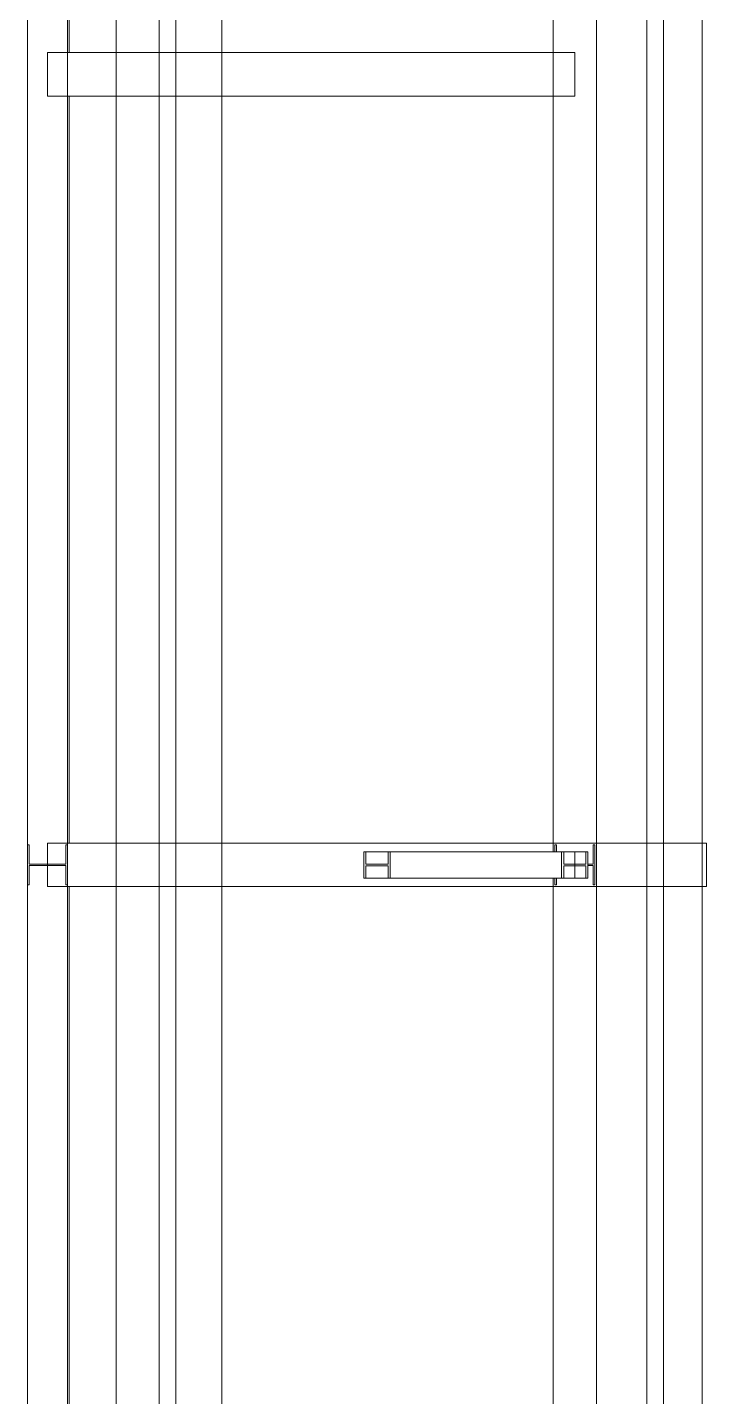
# Model space of a CAD drawing. Header units: inches. Extents: x -1128 to 651, y 96 to 845.
# Drawn here: x -1035.082 to -1032.758, y 715.385 to 720.075 of the extents above; entities that cross this region are included whole.
import ezdxf

# ---------------------------------------------------------------- set-up
doc = ezdxf.new("R2010")
doc.units = ezdxf.units.IN
doc.header["$MEASUREMENT"] = 0
doc.layers.add('Cable Tray', color=7, linetype='Continuous')
doc.layers.add('EQUIPMENT LAYOUT-EMBED 1_DWG$0$DwgTemplate', color=7, linetype='Continuous')
doc.layers.add('Cables', color=7, linetype='Continuous', lineweight=0)
doc.layers.add('Layout', color=6, linetype='Continuous', lineweight=18)

# ---------------------------------------------------------------- blocks, each defined once
blk = doc.blocks.new('A$C55974CAD')
at = {"layer": 'EQUIPMENT LAYOUT-EMBED 1_DWG$0$DwgTemplate', "color": 1, "lineweight": 0}
for p, q in [((0.9, 12.276), (60.9761, 12.276)), ((42.8239, 12.276), (42.8239, 12.2694)), ((42.9761, 12.276), (42.8239, 12.276)), ((42.8239, 12.2694), (42.8971, 12.2694)), ((42.8971, 12.2694), (42.8971, 12.1305)), ((42.9029, 12.1305), (42.9029, 12.2694)), ((42.9029, 12.2694), (42.9761, 12.2694)), ((42.9761, 12.2694), (42.9761, 12.276)), ((42.8174, 12.2), (42.8174, 9.7)), ((42.8174, 12.2), (42.9825, 12.2)), ((42.9825, 12.2), (42.9825, 9.7)), ((45.8174, 12.2), (45.8174, 10.2)), ((45.8174, 12.2), (45.9825, 12.2)), ((45.9825, 12.2), (45.9825, 10.2)), ((0.9, 12.1239), (60.9761, 12.1239)), ((42.8174, 12.1174), (39.9825, 12.1174)), ((42.8971, 12.1305), (42.8239, 12.1305)), ((42.8239, 12.1305), (42.8239, 12.1239)), ((42.8239, 12.1239), (42.9761, 12.1239)), ((42.9761, 12.1305), (42.9029, 12.1305)), ((42.9761, 12.1239), (42.9761, 12.1305)), ((45.8174, 12.1174), (42.9825, 12.1174)), ((48.8174, 12.1174), (45.9825, 12.1174)), ((42.85, 11), (42.95, 11)), ((42.85, 10.15), (42.85, 11)), ((42.95, 11), (42.85, 11)), ((42.85, 11), (42.85, 10.992)), ((42.85, 10.992), (42.897, 10.992)), ((42.897, 10.992), (42.897, 10.908)), ((42.903, 10.992), (42.95, 10.992)), ((42.903, 10.908), (42.903, 10.992)), ((42.95, 10.15), (42.95, 11)), ((42.95, 10.992), (42.95, 11)), ((42.85, 10.908), (42.85, 10.9)), ((42.897, 10.908), (42.85, 10.908)), ((42.85, 10.9), (42.95, 10.9)), ((42.95, 10.908), (42.903, 10.908)), ((42.95, 10.9), (42.95, 10.908)), ((42.85, 10.2825), (36.95, 10.2825)), ((42.8239, 10.276), (42.8239, 10.2694)), ((42.85, 10.276), (42.8239, 10.276)), ((42.8239, 10.2694), (42.85, 10.2694)), ((42.95, 10.25), (42.85, 10.25)), ((42.85, 10.25), (42.85, 10.242)), ((42.85, 10.242), (42.897, 10.242)), ((42.897, 10.242), (42.897, 10.158)), ((42.903, 10.158), (42.903, 10.242)), ((42.903, 10.242), (42.95, 10.242)), ((48.85, 10.2825), (42.95, 10.2825)), ((42.9761, 10.276), (42.95, 10.276)), ((42.95, 10.2694), (42.9761, 10.2694)), ((42.95, 10.242), (42.95, 10.25)), ((42.9761, 10.2694), (42.9761, 10.276)), ((45.9825, 10.2), (45.8174, 10.2)), ((42.897, 10.158), (42.85, 10.158)), ((42.85, 10.158), (42.85, 10.15)), ((42.95, 10.15), (42.85, 10.15)), ((42.85, 10.15), (42.95, 10.15)), ((42.8971, 10.15), (42.8971, 10.1305)), ((42.9029, 10.1305), (42.9029, 10.15)), ((42.95, 10.158), (42.903, 10.158)), ((42.95, 10.15), (42.95, 10.158)), ((60.9761, 10.1174), (7.1596, 10.1174)), ((42.8239, 10.1305), (42.8239, 10.1239)), ((42.8971, 10.1305), (42.8239, 10.1305)), ((42.8239, 10.1239), (42.9761, 10.1239)), ((42.9761, 10.1305), (42.9029, 10.1305)), ((42.9761, 10.1239), (42.9761, 10.1305)), ((42.9825, 9.7), (42.8174, 9.7))]:
    blk.add_line(p, q, dxfattribs=at)
at = {"layer": 'EQUIPMENT LAYOUT-EMBED 1_DWG$0$DwgTemplate', "color": 9, "lineweight": 0}
blk.add_line((42.95, 10.2), (42.85, 10.2), dxfattribs=at)

msp = doc.modelspace()

# ---------------------------------------------------------------- linework, layer by layer
at = {"layer": 'Cable Tray', "color": 3, "linetype": 'Continuous', "lineweight": 5}
for p, q in [((-1033.1343, 731.5912), (-1033.1343, 719.8289)), ((-1034.7788, 708.1518), (-1034.7788, 721.5297)), ((-1034.7788, 708.1518), (-1034.7788, 721.5297)), ((-1034.4173, 708.1518), (-1034.4173, 721.5297)), ((-1034.4173, 708.1518), (-1034.4173, 721.5297)), ((-1033.1343, 708.1518), (-1033.1343, 721.5297))]:
    msp.add_line(p, q, dxfattribs=at)
msp.add_lwpolyline([(-1032.7728, 708.1518), (-1032.7728, 721.5297), (-1032.7728, 708.1518), (-1033.1343, 708.1518), (-1033.1343, 721.5297), (-1033.0002, 721.5297), (-1032.9567, 721.5297), (-1032.9069, 721.5297), (-1032.7728, 721.5297)], dxfattribs=at)
at = {"layer": 'Cables', "color": 0, "lineweight": 0}
for p, q in [((-1034.6312, 733.8078), (-1034.6312, 707.684)), ((-1034.5743, 733.6941), (-1034.5743, 681.4711)), ((-1032.9625, 733.6941), (-1032.9625, 681.4712)), ((-1032.9056, 733.6941), (-1032.9056, 681.4712))]:
    msp.add_line(p, q, dxfattribs=at)

# ---------------------------------------------------------------- block references
at = {"layer": 'Layout', "xscale": 0.9025, "yscale": 0.9025, "zscale": 0.9025, "rotation": 90}
msp.add_blockref('A$C55974CAD', (-1024.0033, 678.4893), dxfattribs=at)

doc.saveas('drawing.dxf')
